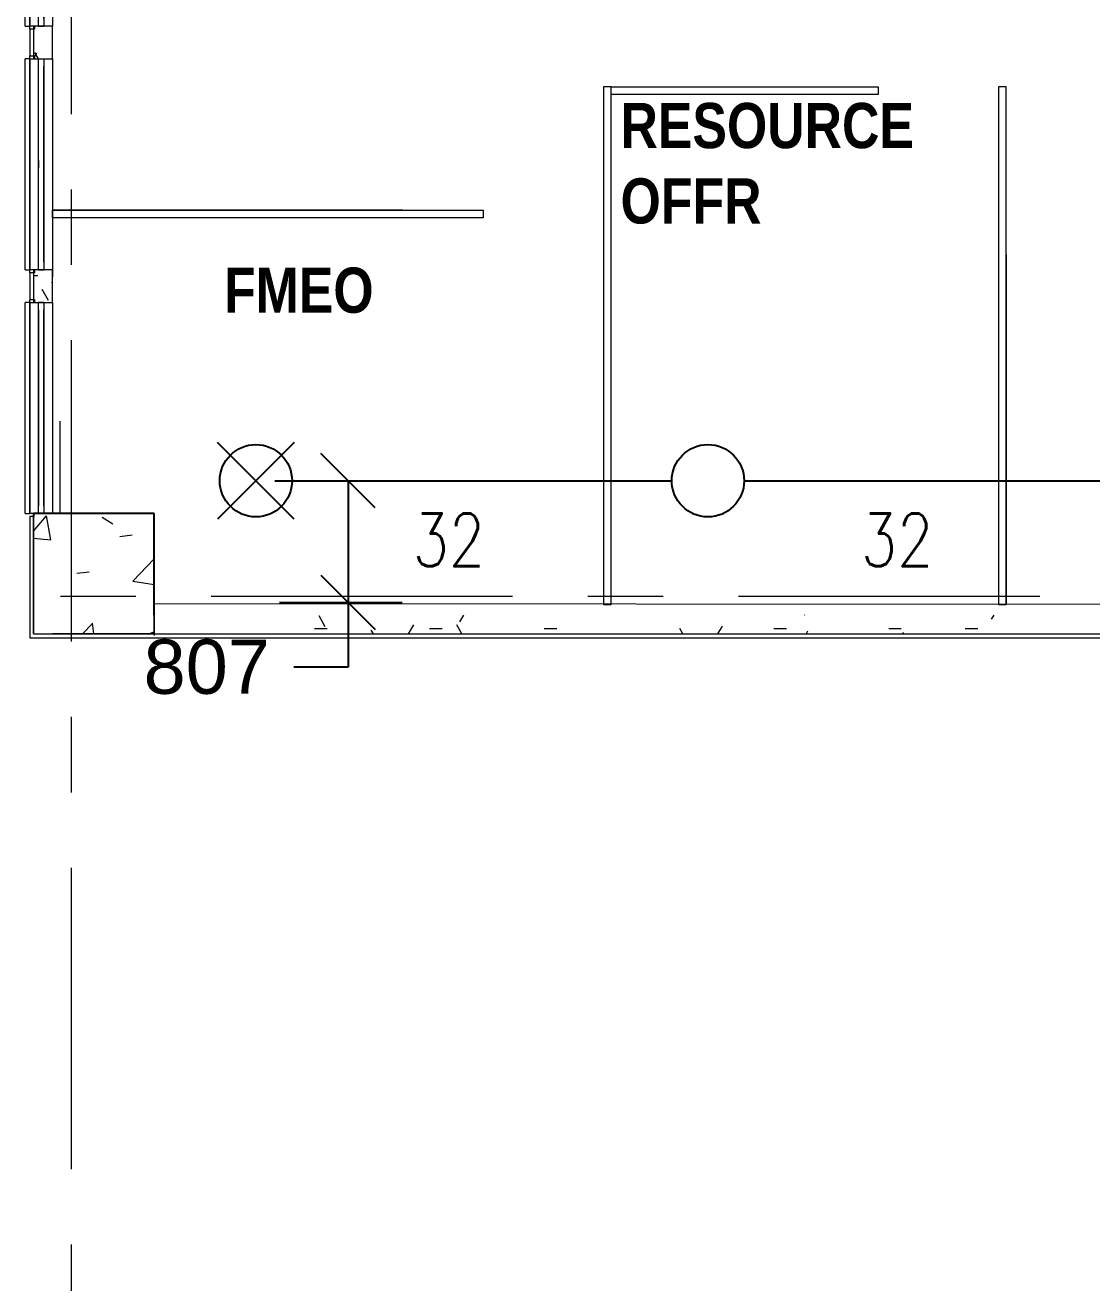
# Model space of a CAD drawing. Header units: millimetres. Extents: x -282761 to 137668, y -273845 to 94451.
# Drawn here: x 81901 to 88978, y -79832 to -71436 of the extents above; entities that cross this region are included whole.
import ezdxf

# ---------------------------------------------------------------- set-up
doc = ezdxf.new("R2010")
doc.units = ezdxf.units.MM
doc.linetypes.add('BLK_2 - 1ST__2ND_STOREY_PLAN-archi clean_11 SEPT 2024$0$IDA - Grid Line', pattern=[3500, 2000, -500, 500, -500])
doc.linetypes.add('HIDDEN2', pattern=[4.7625, 3.175, -1.5875])
doc.layers.get('Defpoints').update_dxf_attribs({"color": 8})
for name, color, linetype, lineweight in [('BLK_2 - 1ST__2ND_STOREY_PLAN-archi clean_11 SEPT 2024$0$0-1', 8, 'Continuous', 5), ('BLK_2 - 1ST__2ND_STOREY_PLAN-archi clean_11 SEPT 2024$0$1599_DB_A_BLK2_HQ_R21-2ND STOREY 20230517--$0$A-_GENM----_M', 8, 'Continuous', 9), ('BLK_2 - 1ST__2ND_STOREY_PLAN-archi clean_11 SEPT 2024$0$1599_DB_A_BLK2_HQ_R21-2ND STOREY 20230517--$0$A-_WALL----_H-1', 8, 'Continuous', 9), ('BLK_2 - 1ST__2ND_STOREY_PLAN-archi clean_11 SEPT 2024$0$1599_DB_A_BLK2_HQ_R21-2ND STOREY 20230517--$0$A-_WIND----_E', 8, 'Continuous', 9), ('BLK_2 - 1ST__2ND_STOREY_PLAN-archi clean_11 SEPT 2024$0$1599_DB_A_BLK2_HQ_R21-2ND STOREY 20230517--$0$S-_COLN----_E', 8, 'Continuous', 9), ('BLK_2 - 1ST__2ND_STOREY_PLAN-archi clean_11 SEPT 2024$0$_CATCHMENT_DRAIN', 8, 'Continuous', 0), ('BLK_2 - 1ST__2ND_STOREY_PLAN-archi clean_11 SEPT 2024$0$A-_FLOR----_E', 8, 'Continuous', 9), ('BLK_2 - 1ST__2ND_STOREY_PLAN-archi clean_11 SEPT 2024$0$A-_WALL----_E', 8, 'Continuous', 9), ('BLK_2 - 1ST__2ND_STOREY_PLAN-archi clean_11 SEPT 2024$0$A-_WALL----_E-1', 8, 'Continuous', 18), ('BLK_2 - 1ST__2ND_STOREY_PLAN-archi clean_11 SEPT 2024$0$A-_WALL----_H-2', 8, 'Continuous', 9), ('BLK_2 - 1ST__2ND_STOREY_PLAN-archi clean_11 SEPT 2024$0$A-_WALLPRTN_E', 8, 'Continuous', 9), ('BLK_2 - 1ST__2ND_STOREY_PLAN-archi clean_11 SEPT 2024$0$A-_WIND----_E', 8, 'Continuous', 9), ('BLK_2 - 1ST__2ND_STOREY_PLAN-archi clean_11 SEPT 2024$0$S-_ANOTGRID_E-1', 8, 'BLK_2 - 1ST__2ND_STOREY_PLAN-archi clean_11 SEPT 2024$0$IDA - Grid Line', 9), ('BLK_2 - 1ST__2ND_STOREY_PLAN-archi clean_11 SEPT 2024$0$S-_COLN----_E', 8, 'Continuous', 9), ('BLK_2 - 1ST__2ND_STOREY_PLAN-archi clean_11 SEPT 2024$0$S-_COLN----_E-1', 8, 'Continuous', 25), ('BLK_2 - 1ST__2ND_STOREY_PLAN-archi clean_11 SEPT 2024$0$S-_COLN----_E-2', 8, 'Continuous', 9)]:
    doc.layers.add(name, color=color, linetype=linetype, lineweight=lineweight)
for name, color, linetype in [('DIM', 8, 'Continuous'), ('M-_FIRESPRK_T-', 7, 'Continuous'), ('M-_SPRKBEAM_E-', 12, 'HIDDEN2'), ('M-_SPRKPIEX_E-', 1, 'Continuous'), ('ROOMNAME', 7, 'Continuous')]:
    doc.layers.add(name, color=color, linetype=linetype)
doc.styles.add('BLK_2 - 1ST__2ND_STOREY_PLAN_12  JUNE 2024$0$Arial Narrow_B_3', font='ARIALNB.TTF', dxfattribs={"height": 300})
doc.styles.add('Simplex', font='SIMPLEX.shx', dxfattribs={"width": 0.8, "height": 2.5})
doc.styles.get("Standard").update_dxf_attribs({"font": 'arial.ttf'})
doc.dimstyles.new('DIM 200', dxfattribs={"dimscale": 2000, "dimtxt": 0.18, "dimasz": 0.18, "dimexe": 0.18, "dimexo": 0.0625, "dimgap": 0.09, "dimtad": 0, "dimtih": 1, "dimtoh": 1, "dimdec": 0, "dimzin": 0, "dimdsep": 46, "dimtxsty": 'Standard', "dimblk": 'OBLIQUE', "dimcen": 0.09, "dimadec": 0, "dimazin": 0, "dimtfac": 1, "dimtdec": 0, "dimtofl": 0, "dimtmove": 0, "dimatfit": 3, "dimfxl": 1, "dimtolj": 1, "dimtzin": 0, "dimarcsym": 0})
pattern_1 = [(0, (0, 0), (1016, 254), [83.82, -678.18, 83.82, -678.18, -4064]), (0, (0, 0), (1016, 254), [-1524, 83.82, -1440.18, 83.82, -678.18, -1778]), (0, (0, 0), (1016, 254), [-3810, 83.82, -424.18, 83.82, -1186.18]), (120, (381, 127), (-727.97045, 752.8818), [83.82, -678.18, 83.82, -678.18, -4064]), (120, (381, 127), (-727.97045, 752.8818), [-1524, 83.82, -1440.18, 83.82, -678.18, -1778]), (120, (381, 127), (-727.97045, 752.8818), [-3810, 83.82, -424.18, 83.82, -1186.18]), (240, (508, 635), (-288.02955, -1006.8818), [83.82, -678.18, 83.82, -678.18, -4064]), (240, (508, 635), (-288.02955, -1006.8818), [-1524, 83.82, -1440.18, 83.82, -678.18, -1778]), (240, (508, 635), (-288.02955, -1006.8818), [-3810, 83.82, -424.18, 83.82, -1186.18])]
pattern_2 = [(0, (-41522.25, -42727.71), (1016, 254), [83.82, -678.18, 83.82, -678.18, -4064]), (0, (-41522.25, -42727.71), (1016, 254), [-1524, 83.82, -1440.18, 83.82, -678.18, -1778]), (0, (-41522.25, -42727.71), (1016, 254), [-3810, 83.82, -424.18, 83.82, -1186.18]), (120, (-41141.25, -42600.71), (-727.97045, 752.8818), [83.82, -678.18, 83.82, -678.18, -4064]), (120, (-41141.25, -42600.71), (-727.97045, 752.8818), [-1524, 83.82, -1440.18, 83.82, -678.18, -1778]), (120, (-41141.25, -42600.71), (-727.97045, 752.8818), [-3810, 83.82, -424.18, 83.82, -1186.18]), (240, (-41014.25, -42092.71), (-288.02955, -1006.8818), [83.82, -678.18, 83.82, -678.18, -4064]), (240, (-41014.25, -42092.71), (-288.02955, -1006.8818), [-1524, 83.82, -1440.18, 83.82, -678.18, -1778]), (240, (-41014.25, -42092.71), (-288.02955, -1006.8818), [-3810, 83.82, -424.18, 83.82, -1186.18])]

# ---------------------------------------------------------------- blocks, each defined once
blk = doc.blocks.new('fire0101')
at = {"color": 0, "linetype": 'Continuous'}
blk.add_circle((0, 0), 100, dxfattribs=at)
blk = doc.blocks.new('Under B spk')
for p, q in [((318, -318), (-318, 318)), ((318, 318), (-318, -318))]:
    blk.add_line(p, q)
blk.add_circle((0, 0), 300)
blk = doc.blocks.new('_Oblique')
at = {"color": 0, "linetype": 'ByBlock', "lineweight": -2}
blk.add_line((-0.5, -0.5), (0.5, 0.5), dxfattribs=at)
blk = doc.blocks.new('*D127')
at = {"layer": 'Defpoints', "color": 0, "transparency": 16777216}
for p in [(83431, -74457.7), (84042.7, -74457.7), (83461.9, -75265.2)]:
    blk.add_point(p, dxfattribs=at)
at = {"layer": 'DIM', "color": 0, "lineweight": -2, "transparency": 16777216}
for p, q in [((83556, -74457.7), (84402.7, -74457.7)), ((84042.7, -74457.7), (84042.7, -75265.2)), ((83586.9, -75265.2), (84402.7, -75265.2)), ((84042.7, -75265.2), (84042.7, -75694)), ((84042.7, -75694), (83682.7, -75694))]:
    blk.add_line(p, q, dxfattribs=at)
at = {"layer": 'DIM', "color": 0, "lineweight": -2, "transparency": 16777216, "xscale": 360, "yscale": 360, "zscale": 360}
for p, rotation in [((84042.7, -74457.7), 90), ((84042.7, -75265.2), 270)]:
    blk.add_blockref('_Oblique', p, dxfattribs=dict(at, rotation=rotation))
at = {"layer": 'DIM', "color": 0, "transparency": 16777216, "insert": (83104.8, -75694), "char_height": 360, "attachment_point": 5}
blk.add_mtext('\\A1;807', dxfattribs=at)
blk = doc.blocks.new('BLK_2 - 1ST__2ND_STOREY_PLAN-archi clean_11 SEPT 2024$0$IDA - Casement w Top Hung - 2 Panels - 1400L X 1800H - B2-AW01-3560557-BLK 2 2ND STOREY PLAN')
at = {"layer": 'BLK_2 - 1ST__2ND_STOREY_PLAN-archi clean_11 SEPT 2024$0$A-_WIND----_E'}
for p, q in [((-700, 17.5), (700, 17.5)), ((-700, 17.5), (-700, -17.5)), ((-615, 17.5), (-650, 17.5)), ((-650, 17.5), (-25, 17.5)), ((-650, 17.5), (650, 17.5)), ((650, 17.5), (-650, 17.5)), ((-35, 17.5), (-615, 17.5)), ((-615, 17.5), (-60, 17.5)), ((0, 17.5), (-35, 17.5)), ((-24.9, 17.5), (25, 17.5)), ((35, 17.5), (0, 17.5)), ((25, 17.5), (650, 17.5)), ((615, 17.5), (35, 17.5)), ((60, 17.5), (615, 17.5)), ((650, 17.5), (615, 17.5)), ((700, 17.5), (700, -17.5)), ((700, -17.5), (-700, -17.5)), ((-650, -17.5), (-615, -17.5)), ((-25, -17.5), (-650, -17.5)), ((650, -17.5), (-650, -17.5)), ((650, -17.5), (-650, -17.5)), ((-615, -17.5), (-35, -17.5)), ((-60, -17.5), (-615, -17.5)), ((-35, -17.5), (0, -17.5)), ((-24.9, -17.5), (25, -17.5)), ((0, -17.5), (35, -17.5)), ((650, -17.5), (25, -17.5)), ((35, -17.5), (615, -17.5)), ((615, -17.5), (60, -17.5)), ((615, -17.5), (650, -17.5))]:
    blk.add_line(p, q, dxfattribs=at)
blk = doc.blocks.new('BLK_2 - 1ST__2ND_STOREY_PLAN-archi clean_11 SEPT 2024$0$IDA - Casement w Top Hung - 2 Panels - 1400L X 1800H - B2-AW01-3560558-BLK 2 2ND STOREY PLAN')
at = {"layer": 'BLK_2 - 1ST__2ND_STOREY_PLAN-archi clean_11 SEPT 2024$0$A-_WIND----_E'}
for p, q in [((-700, 17.5), (700, 17.5)), ((-700, 17.5), (-700, -17.5)), ((-650, 17.5), (-615, 17.5)), ((-650, 17.5), (-25, 17.5)), ((-650, 17.5), (650, 17.5)), ((-650, 17.5), (650, 17.5)), ((-615, 17.5), (-35, 17.5)), ((-615, 17.5), (-60, 17.5)), ((-35, 17.5), (0, 17.5)), ((25, 17.5), (-24.9, 17.5)), ((0, 17.5), (35, 17.5)), ((25, 17.5), (650, 17.5)), ((35, 17.5), (615, 17.5)), ((60, 17.5), (615, 17.5)), ((615, 17.5), (650, 17.5)), ((700, 17.5), (700, -17.5)), ((700, -17.5), (-700, -17.5)), ((-615, -17.5), (-650, -17.5)), ((-25, -17.5), (-650, -17.5)), ((650, -17.5), (-650, -17.5)), ((-650, -17.5), (650, -17.5)), ((-35, -17.5), (-615, -17.5)), ((-60, -17.5), (-615, -17.5)), ((0, -17.5), (-35, -17.5)), ((25, -17.5), (-24.9, -17.5)), ((35, -17.5), (0, -17.5)), ((650, -17.5), (25, -17.5)), ((615, -17.5), (35, -17.5)), ((615, -17.5), (60, -17.5)), ((650, -17.5), (615, -17.5))]:
    blk.add_line(p, q, dxfattribs=at)
blk = doc.blocks.new('BLK_2 - 1ST__2ND_STOREY_PLAN-archi clean_11 SEPT 2024$0$1599_DB_A_BLK2_HQ_R21_rvt-2-BLK 2 2ND STOREY PLAN')
at = {"layer": 'BLK_2 - 1ST__2ND_STOREY_PLAN-archi clean_11 SEPT 2024$0$A-_WALL----_H-2'}
h = blk.add_hatch(dxfattribs=at)
h.set_pattern_fill('FP_3', color=256, style=0, pattern_type=2)
h.set_pattern_definition(pattern_1)
h.paths.add_polyline_path([(-139011.4, -116002.4), (-139011.4, -115785.7), (-139131.4, -115786.5), (-139131.4, -115805.7), (-139136.4, -115805.7), (-139136.4, -115982.4), (-139131.4, -115983.1), (-139131.4, -116002.4), (-139069.1, -116002.4)])
h.paths.add_polyline_path([(-139103.9, -114385.7), (-139011.4, -114385.7), (-139011.4, -114169), (-139131.4, -114170.4), (-139131.4, -114189), (-139136.4, -114189), (-139136.4, -114365.7), (-139131.4, -114367), (-139131.4, -114385.7), (-139104.1, -114385.7)])
h.paths.add_polyline_path([(-139131.4, -112769), (-139011.4, -112769), (-139011.4, -112552.4), (-139131.4, -112554.3), (-139131.4, -112572.4), (-139136.4, -112572.4), (-139136.4, -112749), (-139131.4, -112750.9)])
h.paths.add_polyline_path([(-139131.4, -108952.4), (-139011.4, -108952.4), (-139011.4, -108685.7), (-139131.4, -108685.7), (-139131.4, -108705.7), (-139136.4, -108705.7), (-139136.4, -108932.4), (-139131.4, -108932.4), (-139131.4, -108947.3)])
h.paths.add_polyline_path([(-139104.1, -107285.7), (-139011.4, -107285.7), (-139011.4, -107019), (-139131.4, -107019), (-139131.4, -107039), (-139136.4, -107039), (-139136.4, -107265.7), (-139131.4, -107265.7), (-139131.4, -107285.7)])
h.paths.add_polyline_path([(-139069.1, -105619), (-139011.4, -105619), (-139011.4, -105352.4), (-139131.4, -105352.4), (-139131.4, -105372.4), (-139136.4, -105373.2), (-139136.4, -105599), (-139131.4, -105599), (-139131.4, -105619), (-139103.9, -105619)])
h.paths.add_polyline_path([(-139131.4, -101752.4), (-139011.4, -101752.4), (-139011.4, -101485.7), (-139131.4, -101485.7), (-139131.4, -101505.7), (-139136.4, -101506.5), (-139136.4, -101732.4), (-139131.4, -101732.4), (-139131.4, -101751.7)])
h.paths.add_polyline_path([(-139069.1, -100085.7), (-139011.4, -100085.7), (-139011.4, -99819), (-139131.4, -99819), (-139131.4, -99839), (-139136.4, -99839.9), (-139136.4, -100065.7), (-139131.4, -100065.7), (-139131.4, -100085.7), (-139103.9, -100085.7)])
h.paths.add_polyline_path([(-139131.4, -98419), (-139011.4, -98419), (-139011.4, -98152.4), (-139131.4, -98152.9), (-139131.4, -98172.4), (-139136.4, -98173.2), (-139136.4, -98399), (-139131.4, -98399.5)])
h = blk.add_hatch(dxfattribs=at)
h.set_pattern_fill('FP_3', color=256, style=0, pattern_type=2)
h.set_pattern_definition(pattern_1)
h.paths.add_polyline_path([(-130564, -118202.4), (-125036.4, -118202.4), (-125036.4, -118077.4), (-138336.4, -118077.4), (-138336.4, -118202.4)])
at = {"layer": 'BLK_2 - 1ST__2ND_STOREY_PLAN-archi clean_11 SEPT 2024$0$S-_COLN----_E-2'}
h = blk.add_hatch(dxfattribs=at)
h.set_pattern_fill('FP_40', color=256, style=0, pattern_type=2)
h.set_pattern_definition([(50, (0, 0), (1821.841, -159.39), [190.5, -2095.5]), (355, (0, 0), (-352.428, 1910.567), [152.4, -1676.4]), (100.451, (151.8, -13.3), (1469.426, 1751.166), [161.9, -1780.901]), (46.184, (0, 508), (2710.79, -420.428), [285.75, -3143.25]), (96.636, (226, 473), (2374.026, 2474.276), [242.85, -2671.35]), (351.184, (0, 508), (2374.05, 2474.253), [228.6, -2514.6]), (21, (254, 381), (1516.143, -1022.652), [190.5, -2095.5]), (326, (254, 381), (618.02, 1841.88), [152.4, -1676.4]), (71.451, (380.3, 295.8), (2134.171, 819.212), [161.9, -1780.901]), (37.5, (0, 0), (30.886, 845.5504), [83.82, -1572.26, 83.82, -1617.98, -1682.75]), (37.5, (0, 0), (30.886, 845.5504), [-3357.88, 83.82, -1598.93]), (7.5, (0, 0), (668.1966, 1001.8057), [83.82, -886.46, 83.82, -1534.16, -641.35]), (7.5, (0, 0), (668.1966, 1001.8057), [-2588.26, 83.82, -557.53]), (327.5, (-566.4, 0), (1355.9093, -57.2896), [83.82, -551.18, 83.82, -1897.38, -2628.9]), (327.5, (-566.4, 0), (1355.9093, -57.2896), [-2616.2, 83.82, -2545.08]), (317.5, (-820.4, 0), (1481.293, 254.266), [83.82, -741.68, 83.82, -1231.9, -1866.9]), (317.5, (-820.4, 0), (1481.293, 254.266), [-2141.22, 83.82, -1783.08])])
h.paths.add_polyline_path([(-139011.4, -118202.4), (-138336.4, -118202.4), (-138336.4, -117402.4), (-139136.4, -117402.4), (-139136.4, -118202.4)])
at = {"layer": 'BLK_2 - 1ST__2ND_STOREY_PLAN-archi clean_11 SEPT 2024$0$A-_FLOR----_E'}
for p, q in [((-139136.4, -114169), (-139136.4, -114189)), ((-139136.4, -114189), (-139136.4, -114365.7)), ((-139136.4, -114365.7), (-139136.4, -114385.7)), ((-139136.4, -115785.7), (-139136.4, -115805.7)), ((-139136.4, -115805.7), (-139136.4, -115982.4)), ((-139136.4, -115982.4), (-139136.4, -116002.4)), ((-139136.4, -117402.4), (-139136.4, -118202.4)), ((-139136.4, -118202.4), (-124236.4, -118202.4))]:
    blk.add_line(p, q, dxfattribs=at)
at = {"layer": 'BLK_2 - 1ST__2ND_STOREY_PLAN-archi clean_11 SEPT 2024$0$A-_WALL----_E'}
for p, q in [((-139161.4, -114169), (-139161.4, -112769)), ((-139011.4, -112769), (-139011.4, -114169)), ((-139131.4, -114169), (-139161.4, -114169)), ((-139011.4, -114169), (-139131.4, -114169)), ((-139136.4, -114189), (-139136.4, -114365.7)), ((-139161.4, -114385.7), (-139131.4, -114385.7)), ((-139161.4, -115785.7), (-139161.4, -114385.7)), ((-139131.4, -114385.7), (-139011.4, -114385.7)), ((-139011.4, -114385.7), (-139011.4, -115785.7)), ((-139131.4, -115785.7), (-139161.4, -115785.7)), ((-139136.4, -115805.7), (-139136.4, -115982.4)), ((-139011.4, -115785.7), (-139131.4, -115785.7)), ((-139161.4, -116002.4), (-139131.4, -116002.4)), ((-139161.4, -117402.4), (-139161.4, -116002.4)), ((-139131.4, -116002.4), (-139011.4, -116002.4)), ((-139011.4, -116002.4), (-139011.4, -117402.4)), ((-139011.4, -117402.4), (-139161.4, -117402.4)), ((-139136.4, -118202.4), (-139136.4, -117422.4)), ((-138336.4, -118077.4), (-138336.4, -118202.4)), ((-138336.4, -118202.4), (-139011.4, -118202.4)), ((-138336.4, -118202.4), (-125036.4, -118202.4))]:
    blk.add_line(p, q, dxfattribs=at)
at = {"layer": 'BLK_2 - 1ST__2ND_STOREY_PLAN-archi clean_11 SEPT 2024$0$A-_WALL----_E-1'}
for p, q in [((-139011.4, -114169), (-139131.4, -114169)), ((-139131.4, -114169), (-139131.4, -114189)), ((-139011.4, -114385.7), (-139011.4, -114169)), ((-139131.4, -114189), (-139161.4, -114189)), ((-139161.4, -114189), (-139161.4, -114365.7)), ((-139161.4, -114365.7), (-139131.4, -114365.7)), ((-139131.4, -114365.7), (-139131.4, -114385.7)), ((-139131.4, -114385.7), (-139011.4, -114385.7)), ((-139131.4, -115805.7), (-139161.4, -115805.7)), ((-139161.4, -115805.7), (-139161.4, -115982.4)), ((-139011.4, -115785.7), (-139131.4, -115785.7)), ((-139131.4, -115785.7), (-139131.4, -115805.7)), ((-139011.4, -116002.4), (-139011.4, -115785.7)), ((-139161.4, -115982.4), (-139131.4, -115982.4)), ((-139131.4, -115982.4), (-139131.4, -116002.4)), ((-139131.4, -116002.4), (-139011.4, -116002.4)), ((-139136.4, -117422.4), (-139161.4, -117422.4)), ((-139161.4, -117422.4), (-139161.4, -118227.4)), ((-139161.4, -118227.4), (-139136.4, -118227.4)), ((-139136.4, -118227.4), (-139011.4, -118227.4)), ((-139011.4, -118227.4), (-124211.4, -118227.4))]:
    blk.add_line(p, q, dxfattribs=at)
at = {"layer": 'BLK_2 - 1ST__2ND_STOREY_PLAN-archi clean_11 SEPT 2024$0$S-_COLN----_E'}
for p, q in [((-139136.4, -117422.4), (-139136.4, -118202.4)), ((-138336.4, -118202.4), (-138336.4, -118077.4)), ((-139136.4, -118202.4), (-139011.4, -118202.4)), ((-139011.4, -118202.4), (-138336.4, -118202.4))]:
    blk.add_line(p, q, dxfattribs=at)
at = {"layer": 'BLK_2 - 1ST__2ND_STOREY_PLAN-archi clean_11 SEPT 2024$0$S-_COLN----_E-1'}
for p, q in [((-138336.4, -117402.4), (-139136.4, -117402.4)), ((-139136.4, -117402.4), (-139136.4, -117422.4)), ((-138336.4, -118077.4), (-138336.4, -117402.4))]:
    blk.add_line(p, q, dxfattribs=at)
at = {"layer": 'BLK_2 - 1ST__2ND_STOREY_PLAN-archi clean_11 SEPT 2024$0$A-_WIND----_E'}
for name, p, rotation in [('BLK_2 - 1ST__2ND_STOREY_PLAN-archi clean_11 SEPT 2024$0$IDA - Casement w Top Hung - 2 Panels - 1400L X 1800H - B2-AW01-3560558-BLK 2 2ND STOREY PLAN', (-139086.6, -113469), 90), ('BLK_2 - 1ST__2ND_STOREY_PLAN-archi clean_11 SEPT 2024$0$IDA - Casement w Top Hung - 2 Panels - 1400L X 1800H - B2-AW01-3560558-BLK 2 2ND STOREY PLAN', (-139086.6, -115085.7), 90), ('BLK_2 - 1ST__2ND_STOREY_PLAN-archi clean_11 SEPT 2024$0$IDA - Casement w Top Hung - 2 Panels - 1400L X 1800H - B2-AW01-3560557-BLK 2 2ND STOREY PLAN', (-139086.6, -116702.4), 270)]:
    blk.add_blockref(name, p, dxfattribs=dict(at, rotation=rotation))
blk = doc.blocks.new('BLK_2 - 1ST__2ND_STOREY_PLAN-archi clean_11 SEPT 2024$0$1599_DB_A_BLK2_HQ_R21-2ND STOREY 20230517--$0$Wall Motif - Type 1-2673879-LINKVIEW_BLK2_2ND STOREY')
at = {"layer": 'BLK_2 - 1ST__2ND_STOREY_PLAN-archi clean_11 SEPT 2024$0$1599_DB_A_BLK2_HQ_R21-2ND STOREY 20230517--$0$A-_GENM----_M'}
for p, q in [((-575, 105), (825, 105)), ((-575, 105), (-575, 75)), ((825, 75), (825, 105)), ((825, 75), (-575, 75))]:
    blk.add_line(p, q, dxfattribs=at)
blk = doc.blocks.new('BLK_2 - 1ST__2ND_STOREY_PLAN-archi clean_11 SEPT 2024$0$1599_DB_A_BLK2_HQ_R21-2ND STOREY 20230517--$0$IDA - Casement w Top Hung - 2 Panels - 1400L X 1800H - B2-AW01-3560558-LINKVIEW_BLK2_2ND STOREY')
at = {"layer": 'BLK_2 - 1ST__2ND_STOREY_PLAN-archi clean_11 SEPT 2024$0$1599_DB_A_BLK2_HQ_R21-2ND STOREY 20230517--$0$A-_WIND----_E'}
for p, q in [((-700, 17.5), (700, 17.5)), ((-700, 17.5), (-700, -17.5)), ((700, 17.5), (700, -17.5)), ((700, -17.5), (-700, -17.5))]:
    blk.add_line(p, q, dxfattribs=at)
blk = doc.blocks.new('BLK_2 - 1ST__2ND_STOREY_PLAN-archi clean_11 SEPT 2024$0$1599_DB_A_BLK2_HQ_R21-2ND STOREY 20230517--$0$IDA - Casement w Top Hung - 2 Panels - 1400L X 1800H - B2-AW01-3560557-LINKVIEW_BLK2_2ND STOREY')
at = {"layer": 'BLK_2 - 1ST__2ND_STOREY_PLAN-archi clean_11 SEPT 2024$0$1599_DB_A_BLK2_HQ_R21-2ND STOREY 20230517--$0$A-_WIND----_E'}
for p, q in [((-700, 17.5), (700, 17.5)), ((-700, 17.5), (-700, -17.5)), ((700, 17.5), (700, -17.5)), ((700, -17.5), (-700, -17.5))]:
    blk.add_line(p, q, dxfattribs=at)
blk = doc.blocks.new('BLK_2 - 1ST__2ND_STOREY_PLAN-archi clean_11 SEPT 2024$0$furniture layout')
at = {"layer": 'BLK_2 - 1ST__2ND_STOREY_PLAN-archi clean_11 SEPT 2024$0$1599_DB_A_BLK2_HQ_R21-2ND STOREY 20230517--$0$S-_COLN----_E'}
h = blk.add_hatch(dxfattribs=at)
h.set_pattern_fill('FP_1', color=256, style=0, pattern_type=2)
h.set_pattern_definition([(50, (-41522.3, -42727.7), (1821.84, -159.39), [190.5, -2095.5]), (355, (-41522.3, -42727.7), (-352.43, 1910.567), [152.4, -1676.4]), (100.451, (-41370.4, -42741), (1469.426, 1751.166), [161.9, -1780.9]), (46.184, (-41522.3, -42219.7), (2710.79, -420.43), [285.75, -3143.25]), (96.636, (-41296.4, -42254.7), (2374.03, 2474.28), [242.85, -2671.35]), (351.184, (-41522.3, -42219.7), (2374.05, 2474.25), [228.6, -2514.6]), (21, (-41268.3, -42346.7), (1516.143, -1022.652), [190.5, -2095.5]), (326, (-41268.3, -42346.7), (618.02, 1841.88), [152.4, -1676.4]), (71.451, (-41141.9, -42432), (2134.17, 819.212), [161.9, -1780.9]), (37.5, (-41522.25, -42727.7), (30.886, 845.5504), [83.82, -1572.26, 83.82, -1617.98, -1682.75]), (37.5, (-41522.25, -42727.7), (30.886, 845.5504), [-3357.88, 83.82, -1598.93]), (7.5, (-41522.25, -42727.7), (668.197, 1001.806), [83.82, -886.46, 83.82, -1534.16, -641.35]), (7.5, (-41522.25, -42727.7), (668.197, 1001.806), [-2588.26, 83.82, -557.53]), (327.5, (-42088.7, -42727.7), (1355.9093, -57.2896), [83.82, -551.18, 83.82, -1897.38, -2628.9]), (327.5, (-42088.7, -42727.7), (1355.9093, -57.2896), [-2616.2, 83.82, -2545.08]), (317.5, (-42342.7, -42727.7), (1481.293, 254.266), [83.82, -741.68, 83.82, -1231.9, -1866.9]), (317.5, (-42342.7, -42727.7), (1481.293, 254.266), [-2141.22, 83.82, -1783.08])])
h.paths.add_polyline_path([(-49351.5, -118202.4), (-48551.5, -118202.4), (-48551.5, -117402.4), (-49351.5, -117402.4), (-49351.5, -117422.4)], flags=0)
at = {"layer": 'BLK_2 - 1ST__2ND_STOREY_PLAN-archi clean_11 SEPT 2024$0$S-_COLN----_E-2'}
h = blk.add_hatch(dxfattribs=at)
h.set_pattern_fill('FP_40', color=256, style=0, pattern_type=2)
h.set_pattern_definition([(50, (89784.8, 1e-10), (1821.841, -159.39), [190.5, -2095.5]), (355, (89784.8, 1e-10), (-352.428, 1910.567), [152.4, -1676.4]), (100.451, (89936.6, -13.3), (1469.426, 1751.166), [161.9, -1780.901]), (46.184, (89784.8, 508), (2710.79, -420.428), [285.75, -3143.25]), (96.636, (90010.7, 473), (2374.026, 2474.276), [242.85, -2671.35]), (351.184, (89784.8, 508), (2374.05, 2474.253), [228.6, -2514.6]), (21, (90038.8, 381), (1516.143, -1022.652), [190.5, -2095.5]), (326, (90038.8, 381), (618.02, 1841.88), [152.4, -1676.4]), (71.451, (90165.2, 295.8), (2134.171, 819.212), [161.9, -1780.901]), (37.5, (89784.8, 1e-10), (30.886, 845.5504), [83.82, -1572.26, 83.82, -1617.98, -1682.75]), (37.5, (89784.8, 1e-10), (30.886, 845.5504), [-3357.88, 83.82, -1598.93]), (7.5, (89784.8, 1e-10), (668.1966, 1001.8057), [83.82, -886.46, 83.82, -1534.16, -641.35]), (7.5, (89784.8, 1e-10), (668.1966, 1001.8057), [-2588.26, 83.82, -557.53]), (327.5, (89218.4, 1e-10), (1355.9093, -57.2896), [83.82, -551.18, 83.82, -1897.38, -2628.9]), (327.5, (89218.4, 1e-10), (1355.9093, -57.2896), [-2616.2, 83.82, -2545.08]), (317.5, (88964.4, 1e-10), (1481.293, 254.266), [83.82, -741.68, 83.82, -1231.9, -1866.9]), (317.5, (88964.4, 1e-10), (1481.293, 254.266), [-2141.22, 83.82, -1783.08])])
h.paths.add_polyline_path([(-49226.5, -118202.4), (-48551.5, -118202.4), (-48551.5, -117402.4), (-49351.5, -117402.4), (-49351.5, -118202.4)])
for p, q in [((-45569.3, -114572.4), (-45569.3, -118007.1)), ((-45519.3, -114572.4), (-45569.3, -114572.4)), ((-45519.3, -118007.1), (-45519.3, -114572.4)), ((-45569.3, -118007.1), (-45519.3, -118007.1))]:
    blk.add_line(p, q)
for points in [[(-45519.3, -114572.4), (-43747.1, -114572.4), (-43747.1, -114622.4), (-45519.3, -114622.4)], [(-42947.3, -114572.4), (-42947.3, -118006.3), (-42897.3, -118006.3), (-42897.3, -114572.4)], [(-46368.8, -115440.4), (-49225.4, -115440.4), (-49225.4, -115390.4), (-46368.8, -115390.4)]]:
    blk.add_lwpolyline(points, close=True)
at = {"layer": 'BLK_2 - 1ST__2ND_STOREY_PLAN-archi clean_11 SEPT 2024$0$1599_DB_A_BLK2_HQ_R21-2ND STOREY 20230517--$0$S-_COLN----_E'}
for p, q in [((-49376.5, -114169), (-49376.5, -112769)), ((-49226.5, -112769), (-49226.5, -114169)), ((-49346.5, -114169), (-49376.5, -114169)), ((-49376.5, -114189), (-49376.5, -114169)), ((-49351.5, -114169), (-49351.5, -114189)), ((-49346.5, -114169), (-49346.5, -114189)), ((-49319.3, -114169), (-49346.5, -114169)), ((-49226.5, -114169), (-49284.3, -114169)), ((-49226.5, -114385.7), (-49226.5, -114169)), ((-49376.5, -114189), (-49376.5, -114365.7)), ((-49346.5, -114189), (-49376.5, -114189)), ((-49351.5, -114189), (-49351.5, -114365.7)), ((-49376.5, -114365.7), (-49346.5, -114365.7)), ((-49376.5, -114385.7), (-49376.5, -114365.7)), ((-49376.5, -115785.7), (-49376.5, -114385.7)), ((-49376.5, -114385.7), (-49346.5, -114385.7)), ((-49351.5, -114365.7), (-49351.5, -114385.7)), ((-49346.5, -114365.7), (-49346.5, -114385.7)), ((-49346.5, -114385.7), (-49319.3, -114385.7)), ((-49284.3, -114385.7), (-49226.5, -114385.7)), ((-49226.5, -114385.7), (-49226.5, -114977.4)), ((-49226.5, -114977.4), (-49226.5, -115027.4)), ((-49226.5, -115027.4), (-49226.5, -115785.7)), ((-49346.5, -115785.7), (-49376.5, -115785.7)), ((-49376.5, -115805.7), (-49376.5, -115785.7)), ((-49376.5, -115805.7), (-49376.5, -115982.4)), ((-49346.5, -115805.7), (-49376.5, -115805.7)), ((-49351.5, -115785.7), (-49351.5, -115805.7)), ((-49351.5, -115805.7), (-49351.5, -115982.4)), ((-49346.5, -115785.7), (-49346.5, -115805.7)), ((-49319.3, -115785.7), (-49346.5, -115785.7)), ((-49226.5, -115785.7), (-49284.3, -115785.7)), ((-49226.5, -116002.4), (-49226.5, -115785.7)), ((-49376.5, -115982.4), (-49346.5, -115982.4)), ((-49376.5, -116002.4), (-49376.5, -115982.4)), ((-49376.5, -117402.4), (-49376.5, -116002.4)), ((-49376.5, -116002.4), (-49346.5, -116002.4)), ((-49351.5, -115982.4), (-49351.5, -116002.4)), ((-49346.5, -115982.4), (-49346.5, -116002.4)), ((-49346.5, -116002.4), (-49319.3, -116002.4)), ((-49284.3, -116002.4), (-49226.5, -116002.4)), ((-49226.5, -116002.4), (-49226.5, -117402.4)), ((-49376.5, -117422.4), (-49376.5, -118227.4)), ((-49351.5, -118202.4), (-49351.5, -117422.4)), ((-49351.5, -117422.4), (-49351.5, -118202.4)), ((-48551.5, -118077.4), (-48551.5, -117402.4)), ((-42151.5, -118006.9), (-48551.5, -118002.4)), ((-48551.5, -118077.4), (-48551.5, -118202.4)), ((-49351.5, -118202.4), (-49226.5, -118202.4)), ((-48551.5, -118202.4), (-49226.5, -118202.4)), ((-49226.5, -118202.4), (-48551.5, -118202.4)), ((-48551.5, -118202.4), (-35251.5, -118202.4)), ((-49376.5, -118227.4), (-34426.5, -118227.4))]:
    blk.add_line(p, q, dxfattribs=at)
at = {"layer": 'BLK_2 - 1ST__2ND_STOREY_PLAN-archi clean_11 SEPT 2024$0$A-_FLOR----_E'}
for p, q in [((-49351.5, -114169), (-49351.5, -114189)), ((-49351.5, -114189), (-49351.5, -114365.7)), ((-49351.5, -114365.7), (-49351.5, -114385.7)), ((-49351.5, -115785.7), (-49351.5, -115805.7)), ((-49351.5, -115805.7), (-49351.5, -115982.4)), ((-49351.5, -115982.4), (-49351.5, -116002.4)), ((-49351.5, -117402.4), (-49351.5, -118202.4)), ((-49351.5, -118202.4), (-34451.5, -118202.4))]:
    blk.add_line(p, q, dxfattribs=at)
at = {"layer": 'BLK_2 - 1ST__2ND_STOREY_PLAN-archi clean_11 SEPT 2024$0$A-_WALL----_E'}
for p, q in [((-49376.5, -114169), (-49376.5, -112769)), ((-49226.5, -112769), (-49226.5, -114169)), ((-49346.5, -114169), (-49376.5, -114169)), ((-49226.5, -114169), (-49346.5, -114169)), ((-49351.5, -114189), (-49351.5, -114365.7)), ((-49376.5, -114385.7), (-49346.5, -114385.7)), ((-49376.5, -115785.7), (-49376.5, -114385.7)), ((-49346.5, -114385.7), (-49226.5, -114385.7)), ((-49226.5, -114385.7), (-49226.5, -115785.7)), ((-49346.5, -115785.7), (-49376.5, -115785.7)), ((-49351.5, -115805.7), (-49351.5, -115982.4)), ((-49226.5, -115785.7), (-49346.5, -115785.7)), ((-49225.8, -115783.1), (-49225.8, -115833.1)), ((-49376.5, -116002.4), (-49346.5, -116002.4)), ((-49376.5, -117402.4), (-49376.5, -116002.4)), ((-49346.5, -116002.4), (-49226.5, -116002.4)), ((-49226.5, -116002.4), (-49226.5, -117402.4)), ((-49226.5, -117402.4), (-49376.5, -117402.4)), ((-49351.5, -118202.4), (-49351.5, -117422.4)), ((-48551.5, -118077.4), (-48551.5, -118202.4)), ((-48551.5, -118202.4), (-49226.5, -118202.4)), ((-48551.5, -118202.4), (-35251.5, -118202.4))]:
    blk.add_line(p, q, dxfattribs=at)
at = {"layer": 'BLK_2 - 1ST__2ND_STOREY_PLAN-archi clean_11 SEPT 2024$0$A-_WALL----_E-1'}
for p, q in [((-49226.5, -114169), (-49346.5, -114169)), ((-49346.5, -114169), (-49346.5, -114189)), ((-49226.5, -114385.7), (-49226.5, -114169)), ((-49346.5, -114189), (-49376.5, -114189)), ((-49376.5, -114189), (-49376.5, -114365.7)), ((-49376.5, -114365.7), (-49346.5, -114365.7)), ((-49346.5, -114365.7), (-49346.5, -114385.7)), ((-49346.5, -114385.7), (-49226.5, -114385.7)), ((-49346.5, -115805.7), (-49376.5, -115805.7)), ((-49376.5, -115805.7), (-49376.5, -115982.4)), ((-49226.5, -115785.7), (-49346.5, -115785.7)), ((-49346.5, -115785.7), (-49346.5, -115805.7)), ((-49226.5, -116002.4), (-49226.5, -115785.7)), ((-49376.5, -115982.4), (-49346.5, -115982.4)), ((-49346.5, -115982.4), (-49346.5, -116002.4)), ((-49346.5, -116002.4), (-49226.5, -116002.4)), ((-49351.5, -117422.4), (-49376.5, -117422.4)), ((-49376.5, -117422.4), (-49376.5, -118227.4)), ((-49376.5, -118227.4), (-49351.5, -118227.4)), ((-49351.5, -118227.4), (-49226.5, -118227.4)), ((-49226.5, -118227.4), (-34426.5, -118227.4))]:
    blk.add_line(p, q, dxfattribs=at)
at = {"layer": 'BLK_2 - 1ST__2ND_STOREY_PLAN-archi clean_11 SEPT 2024$0$A-_WALL----_H-2'}
for p, q in [((-49319.3, -114385.7), (-49343.4, -114344)), ((-49351.5, -115824), (-49323.4, -115824))]:
    blk.add_line(p, q, dxfattribs=at)
at = {"layer": 'BLK_2 - 1ST__2ND_STOREY_PLAN-archi clean_11 SEPT 2024$0$A-_WALLPRTN_E'}
for p, q in [((-46900.4, -115390.4), (-49225.4, -115390.4)), ((-46901.3, -115440.4), (-49226.3, -115440.4)), ((-42947.3, -115687.4), (-42947.3, -118006.3)), ((-42897.3, -115686.5), (-42897.3, -118006.3)), ((-48551.5, -118012.4), (-48551.5, -118212.4))]:
    blk.add_line(p, q, dxfattribs=at)
at = {"layer": 'BLK_2 - 1ST__2ND_STOREY_PLAN-archi clean_11 SEPT 2024$0$S-_COLN----_E'}
for p, q in [((-49351.5, -117422.4), (-49351.5, -118202.4)), ((-48551.5, -118202.4), (-48551.5, -118077.4)), ((-49351.5, -118202.4), (-49226.5, -118202.4)), ((-49226.5, -118202.4), (-48551.5, -118202.4))]:
    blk.add_line(p, q, dxfattribs=at)
at = {"layer": 'BLK_2 - 1ST__2ND_STOREY_PLAN-archi clean_11 SEPT 2024$0$S-_COLN----_E-1'}
for p, q in [((-48551.5, -117402.4), (-49351.5, -117402.4)), ((-49351.5, -117402.4), (-49351.5, -117422.4)), ((-48551.5, -118077.4), (-48551.5, -117402.4))]:
    blk.add_line(p, q, dxfattribs=at)
at = {"layer": 'BLK_2 - 1ST__2ND_STOREY_PLAN-archi clean_11 SEPT 2024$0$1599_DB_A_BLK2_HQ_R21-2ND STOREY 20230517--$0$S-_COLN----_E'}
for name, p, rotation in [('BLK_2 - 1ST__2ND_STOREY_PLAN-archi clean_11 SEPT 2024$0$1599_DB_A_BLK2_HQ_R21-2ND STOREY 20230517--$0$Wall Motif - Type 1-2673879-LINKVIEW_BLK2_2ND STOREY', (-49301.5, -113594), 90), ('BLK_2 - 1ST__2ND_STOREY_PLAN-archi clean_11 SEPT 2024$0$1599_DB_A_BLK2_HQ_R21-2ND STOREY 20230517--$0$IDA - Casement w Top Hung - 2 Panels - 1400L X 1800H - B2-AW01-3560558-LINKVIEW_BLK2_2ND STOREY', (-49301.8, -113469), 90), ('BLK_2 - 1ST__2ND_STOREY_PLAN-archi clean_11 SEPT 2024$0$1599_DB_A_BLK2_HQ_R21-2ND STOREY 20230517--$0$Wall Motif - Type 1-2673879-LINKVIEW_BLK2_2ND STOREY', (-49301.5, -115210.7), 90), ('BLK_2 - 1ST__2ND_STOREY_PLAN-archi clean_11 SEPT 2024$0$1599_DB_A_BLK2_HQ_R21-2ND STOREY 20230517--$0$IDA - Casement w Top Hung - 2 Panels - 1400L X 1800H - B2-AW01-3560558-LINKVIEW_BLK2_2ND STOREY', (-49301.8, -115085.7), 90), ('BLK_2 - 1ST__2ND_STOREY_PLAN-archi clean_11 SEPT 2024$0$1599_DB_A_BLK2_HQ_R21-2ND STOREY 20230517--$0$Wall Motif - Type 1-2673879-LINKVIEW_BLK2_2ND STOREY', (-49301.5, -116827.4), 90), ('BLK_2 - 1ST__2ND_STOREY_PLAN-archi clean_11 SEPT 2024$0$1599_DB_A_BLK2_HQ_R21-2ND STOREY 20230517--$0$IDA - Casement w Top Hung - 2 Panels - 1400L X 1800H - B2-AW01-3560557-LINKVIEW_BLK2_2ND STOREY', (-49301.8, -116702.4), 270)]:
    blk.add_blockref(name, p, dxfattribs=dict(at, rotation=rotation))
at = {"layer": 'BLK_2 - 1ST__2ND_STOREY_PLAN-archi clean_11 SEPT 2024$0$A-_WIND----_E'}
for name, p, rotation in [('BLK_2 - 1ST__2ND_STOREY_PLAN-archi clean_11 SEPT 2024$0$IDA - Casement w Top Hung - 2 Panels - 1400L X 1800H - B2-AW01-3560558-BLK 2 2ND STOREY PLAN', (-49301.8, -113469), 90), ('BLK_2 - 1ST__2ND_STOREY_PLAN-archi clean_11 SEPT 2024$0$IDA - Casement w Top Hung - 2 Panels - 1400L X 1800H - B2-AW01-3560558-BLK 2 2ND STOREY PLAN', (-49301.8, -115085.7), 90), ('BLK_2 - 1ST__2ND_STOREY_PLAN-archi clean_11 SEPT 2024$0$IDA - Casement w Top Hung - 2 Panels - 1400L X 1800H - B2-AW01-3560557-BLK 2 2ND STOREY PLAN', (-49301.8, -116702.4), 270)]:
    blk.add_blockref(name, p, dxfattribs=dict(at, rotation=rotation))
blk = doc.blocks.new('BLK_2 - 1ST__2ND_STOREY_PLAN-archi clean_11 SEPT 2024')
at = {"layer": 'BLK_2 - 1ST__2ND_STOREY_PLAN-archi clean_11 SEPT 2024$0$1599_DB_A_BLK2_HQ_R21-2ND STOREY 20230517--$0$A-_WALL----_H-1'}
h = blk.add_hatch(dxfattribs=at)
h.set_pattern_fill('FP_3', color=256, style=0, pattern_type=2)
h.set_pattern_definition(pattern_2)
h.paths.add_polyline_path([(-49346.5, -114385.7), (-49226.5, -114385.7), (-49226.5, -114169), (-49346.5, -114169), (-49346.5, -114189), (-49351.5, -114189), (-49351.5, -114365.7), (-49346.5, -114365.7)], flags=0)
h = blk.add_hatch(dxfattribs=at)
h.set_pattern_fill('FP_3', color=256, style=0, pattern_type=2)
h.set_pattern_definition(pattern_2)
h.paths.add_polyline_path([(-49346.5, -116002.4), (-49226.5, -116002.4), (-49226.5, -115785.7), (-49346.5, -115785.7), (-49346.5, -115805.7), (-49351.5, -115805.7), (-49351.5, -115982.4), (-49346.5, -115982.4)], flags=0)
at = {"layer": 'BLK_2 - 1ST__2ND_STOREY_PLAN-archi clean_11 SEPT 2024$0$1599_DB_A_BLK2_HQ_R21-2ND STOREY 20230517--$0$S-_COLN----_E'}
h = blk.add_hatch(dxfattribs=at)
h.set_pattern_fill('FP_1', color=256, style=0, pattern_type=2)
h.set_pattern_definition([(50, (-41522.3, -42727.7), (1821.84, -159.39), [190.5, -2095.5]), (355, (-41522.3, -42727.7), (-352.43, 1910.567), [152.4, -1676.4]), (100.451, (-41370.4, -42741), (1469.426, 1751.166), [161.9, -1780.9]), (46.184, (-41522.3, -42219.7), (2710.79, -420.43), [285.75, -3143.25]), (96.636, (-41296.4, -42254.7), (2374.03, 2474.28), [242.85, -2671.35]), (351.184, (-41522.3, -42219.7), (2374.05, 2474.25), [228.6, -2514.6]), (21, (-41268.3, -42346.7), (1516.143, -1022.652), [190.5, -2095.5]), (326, (-41268.3, -42346.7), (618.02, 1841.88), [152.4, -1676.4]), (71.451, (-41141.9, -42432), (2134.17, 819.212), [161.9, -1780.9]), (37.5, (-41522.25, -42727.7), (30.886, 845.5504), [83.82, -1572.26, 83.82, -1617.98, -1682.75]), (37.5, (-41522.25, -42727.7), (30.886, 845.5504), [-3357.88, 83.82, -1598.93]), (7.5, (-41522.25, -42727.7), (668.197, 1001.806), [83.82, -886.46, 83.82, -1534.16, -641.35]), (7.5, (-41522.25, -42727.7), (668.197, 1001.806), [-2588.26, 83.82, -557.53]), (327.5, (-42088.7, -42727.7), (1355.9093, -57.2896), [83.82, -551.18, 83.82, -1897.38, -2628.9]), (327.5, (-42088.7, -42727.7), (1355.9093, -57.2896), [-2616.2, 83.82, -2545.08]), (317.5, (-42342.7, -42727.7), (1481.293, 254.266), [83.82, -741.68, 83.82, -1231.9, -1866.9]), (317.5, (-42342.7, -42727.7), (1481.293, 254.266), [-2141.22, 83.82, -1783.08])])
h.paths.add_polyline_path([(-49351.5, -118202.4), (-48551.5, -118202.4), (-48551.5, -117402.4), (-49351.5, -117402.4), (-49351.5, -117422.4)], flags=0)
blk.add_line((-49176.3, -116790.4), (-49176.3, -117401.4))
for p, q in [((-49376.5, -114169), (-49376.5, -112769)), ((-49226.5, -112769), (-49226.5, -114169)), ((-49346.5, -114169), (-49376.5, -114169)), ((-49376.5, -114189), (-49376.5, -114169)), ((-49351.5, -114169), (-49351.5, -114189)), ((-49346.5, -114169), (-49346.5, -114189)), ((-49319.3, -114169), (-49346.5, -114169)), ((-49226.5, -114169), (-49284.3, -114169)), ((-49226.5, -114385.7), (-49226.5, -114169)), ((-49376.5, -114189), (-49376.5, -114365.7)), ((-49346.5, -114189), (-49376.5, -114189)), ((-49351.5, -114189), (-49351.5, -114365.7)), ((-49376.5, -114365.7), (-49346.5, -114365.7)), ((-49376.5, -114385.7), (-49376.5, -114365.7)), ((-49376.5, -115785.7), (-49376.5, -114385.7)), ((-49376.5, -114385.7), (-49346.5, -114385.7)), ((-49351.5, -114365.7), (-49351.5, -114385.7)), ((-49346.5, -114365.7), (-49346.5, -114385.7)), ((-49346.5, -114385.7), (-49319.3, -114385.7)), ((-49284.3, -114385.7), (-49226.5, -114385.7)), ((-49226.5, -114385.7), (-49226.5, -114977.4)), ((-49226.5, -114977.4), (-49226.5, -115027.4)), ((-49226.5, -115027.4), (-49226.5, -115785.7)), ((-49346.5, -115785.7), (-49376.5, -115785.7)), ((-49376.5, -115805.7), (-49376.5, -115785.7)), ((-49376.5, -115805.7), (-49376.5, -115982.4)), ((-49346.5, -115805.7), (-49376.5, -115805.7)), ((-49351.5, -115785.7), (-49351.5, -115805.7)), ((-49351.5, -115805.7), (-49351.5, -115982.4)), ((-49346.5, -115785.7), (-49346.5, -115805.7)), ((-49319.3, -115785.7), (-49346.5, -115785.7)), ((-49226.5, -115785.7), (-49284.3, -115785.7)), ((-49226.5, -116002.4), (-49226.5, -115785.7)), ((-49376.5, -115982.4), (-49346.5, -115982.4)), ((-49376.5, -116002.4), (-49376.5, -115982.4)), ((-49376.5, -117402.4), (-49376.5, -116002.4)), ((-49376.5, -116002.4), (-49346.5, -116002.4)), ((-49351.5, -115982.4), (-49351.5, -116002.4)), ((-49346.5, -115982.4), (-49346.5, -116002.4)), ((-49346.5, -116002.4), (-49319.3, -116002.4)), ((-49284.3, -116002.4), (-49226.5, -116002.4)), ((-49226.5, -116002.4), (-49226.5, -117402.4)), ((-49376.5, -117422.4), (-49376.5, -118227.4)), ((-49351.5, -118202.4), (-49351.5, -117422.4)), ((-49351.5, -117422.4), (-49351.5, -118202.4)), ((-48551.5, -118077.4), (-48551.5, -117402.4)), ((-48551.5, -118077.4), (-48551.5, -118202.4)), ((-49351.5, -118202.4), (-49226.5, -118202.4)), ((-48551.5, -118202.4), (-49226.5, -118202.4)), ((-49226.5, -118202.4), (-48551.5, -118202.4)), ((-48551.5, -118202.4), (-35251.5, -118202.4)), ((-49376.5, -118227.4), (-34426.5, -118227.4))]:
    blk.add_line(p, q, dxfattribs=at)
at = {"layer": 'BLK_2 - 1ST__2ND_STOREY_PLAN-archi clean_11 SEPT 2024$0$A-_WALL----_E'}
blk.add_line((-49225.8, -115783.1), (-49225.8, -115833.1), dxfattribs=at)
at = {"layer": 'BLK_2 - 1ST__2ND_STOREY_PLAN-archi clean_11 SEPT 2024$0$A-_WALLPRTN_E'}
blk.add_line((-48551.5, -118012.4), (-48551.5, -118212.4), dxfattribs=at)
at = {"layer": 'BLK_2 - 1ST__2ND_STOREY_PLAN-archi clean_11 SEPT 2024$0$S-_ANOTGRID_E-1'}
for p, q in [((-49101.5, -28753), (-49101.5, -122559.3)), ((-51673.7, -117952.4), (4860.6, -117952.4))]:
    blk.add_line(p, q, dxfattribs=at)
blk.add_blockref('BLK_2 - 1ST__2ND_STOREY_PLAN-archi clean_11 SEPT 2024$0$furniture layout', (0, 0))
at = {"layer": 'BLK_2 - 1ST__2ND_STOREY_PLAN-archi clean_11 SEPT 2024$0$0-1'}
blk.add_blockref('BLK_2 - 1ST__2ND_STOREY_PLAN-archi clean_11 SEPT 2024$0$1599_DB_A_BLK2_HQ_R21_rvt-2-BLK 2 2ND STOREY PLAN', (89784.8, 0), dxfattribs=at)
at = {"layer": 'BLK_2 - 1ST__2ND_STOREY_PLAN-archi clean_11 SEPT 2024$0$1599_DB_A_BLK2_HQ_R21-2ND STOREY 20230517--$0$S-_COLN----_E'}
for name, p, rotation in [('BLK_2 - 1ST__2ND_STOREY_PLAN-archi clean_11 SEPT 2024$0$1599_DB_A_BLK2_HQ_R21-2ND STOREY 20230517--$0$Wall Motif - Type 1-2673879-LINKVIEW_BLK2_2ND STOREY', (-49301.5, -113594), 90), ('BLK_2 - 1ST__2ND_STOREY_PLAN-archi clean_11 SEPT 2024$0$1599_DB_A_BLK2_HQ_R21-2ND STOREY 20230517--$0$IDA - Casement w Top Hung - 2 Panels - 1400L X 1800H - B2-AW01-3560558-LINKVIEW_BLK2_2ND STOREY', (-49301.8, -113469), 90), ('BLK_2 - 1ST__2ND_STOREY_PLAN-archi clean_11 SEPT 2024$0$1599_DB_A_BLK2_HQ_R21-2ND STOREY 20230517--$0$Wall Motif - Type 1-2673879-LINKVIEW_BLK2_2ND STOREY', (-49301.5, -115210.7), 90), ('BLK_2 - 1ST__2ND_STOREY_PLAN-archi clean_11 SEPT 2024$0$1599_DB_A_BLK2_HQ_R21-2ND STOREY 20230517--$0$IDA - Casement w Top Hung - 2 Panels - 1400L X 1800H - B2-AW01-3560558-LINKVIEW_BLK2_2ND STOREY', (-49301.8, -115085.7), 90), ('BLK_2 - 1ST__2ND_STOREY_PLAN-archi clean_11 SEPT 2024$0$1599_DB_A_BLK2_HQ_R21-2ND STOREY 20230517--$0$Wall Motif - Type 1-2673879-LINKVIEW_BLK2_2ND STOREY', (-49301.5, -116827.4), 90), ('BLK_2 - 1ST__2ND_STOREY_PLAN-archi clean_11 SEPT 2024$0$1599_DB_A_BLK2_HQ_R21-2ND STOREY 20230517--$0$IDA - Casement w Top Hung - 2 Panels - 1400L X 1800H - B2-AW01-3560557-LINKVIEW_BLK2_2ND STOREY', (-49301.8, -116702.4), 270)]:
    blk.add_blockref(name, p, dxfattribs=dict(at, rotation=rotation))

msp = doc.modelspace()

# ---------------------------------------------------------------- linework, layer by layer
at = {"layer": 'M-_SPRKBEAM_E-'}
msp.add_line((83671, -74457.7), (86191, -74457.7), dxfattribs=at)
at = {"layer": 'M-_SPRKPIEX_E-'}
msp.add_line((86671, -74457.7), (89191, -74457.7), dxfattribs=at)

# ---------------------------------------------------------------- block references
at = {"layer": 'BLK_2 - 1ST__2ND_STOREY_PLAN-archi clean_11 SEPT 2024$0$_CATCHMENT_DRAIN'}
msp.add_blockref('BLK_2 - 1ST__2ND_STOREY_PLAN-archi clean_11 SEPT 2024', (131307.1, 42727.7), dxfattribs=at)
at = {"layer": 'M-_SPRKPIEX_E-', "xscale": 0.8, "yscale": 0.8, "zscale": 0.8}
msp.add_blockref('Under B spk', (83431, -74457.7), dxfattribs=at)
at = {"layer": 'M-_SPRKPIEX_E-', "xscale": 2.4, "yscale": 2.4, "zscale": 2.4, "rotation": 258.865011862231}
msp.add_blockref('fire0101', (86431, -74457.7), dxfattribs=at)

# ---------------------------------------------------------------- texts
at = {"layer": 'M-_FIRESPRK_T-', "style": 'Simplex', "width": 0.8}
for p in [(84471.7, -75024.9), (87446.3, -75024.9)]:
    msp.add_text('32', height=350, dxfattribs=at).set_placement(p)
at = {"layer": 'ROOMNAME', "char_height": 300, "width": 2171.656, "attachment_point": 1, "style": 'BLK_2 - 1ST__2ND_STOREY_PLAN_12  JUNE 2024$0$Arial Narrow_B_3'}
for s, insert in [('RESOURCE \\POFFR', (85851, -71951.3)), ('FMEO', (83219.6, -73043.7))]:
    msp.add_mtext(s, dxfattribs=dict(at, insert=insert))

# ---------------------------------------------------------------- dimensions: what is measured, and where the dimension line sits
at = {"layer": 'DIM'}
dim = msp.add_linear_dim(base=(84042.7256, -74457.6585), p1=(83461.8532, -75265.1538), p2=(83430.9684, -74457.6585), angle=90, dimstyle='DIM 200', dxfattribs=at)
dim.commit()
dim.dimension.update_dxf_attribs({"geometry": '*D127', "text_midpoint": (83104.7857, -75693.9585), "dimtype": 160})

doc.saveas('drawing.dxf')
